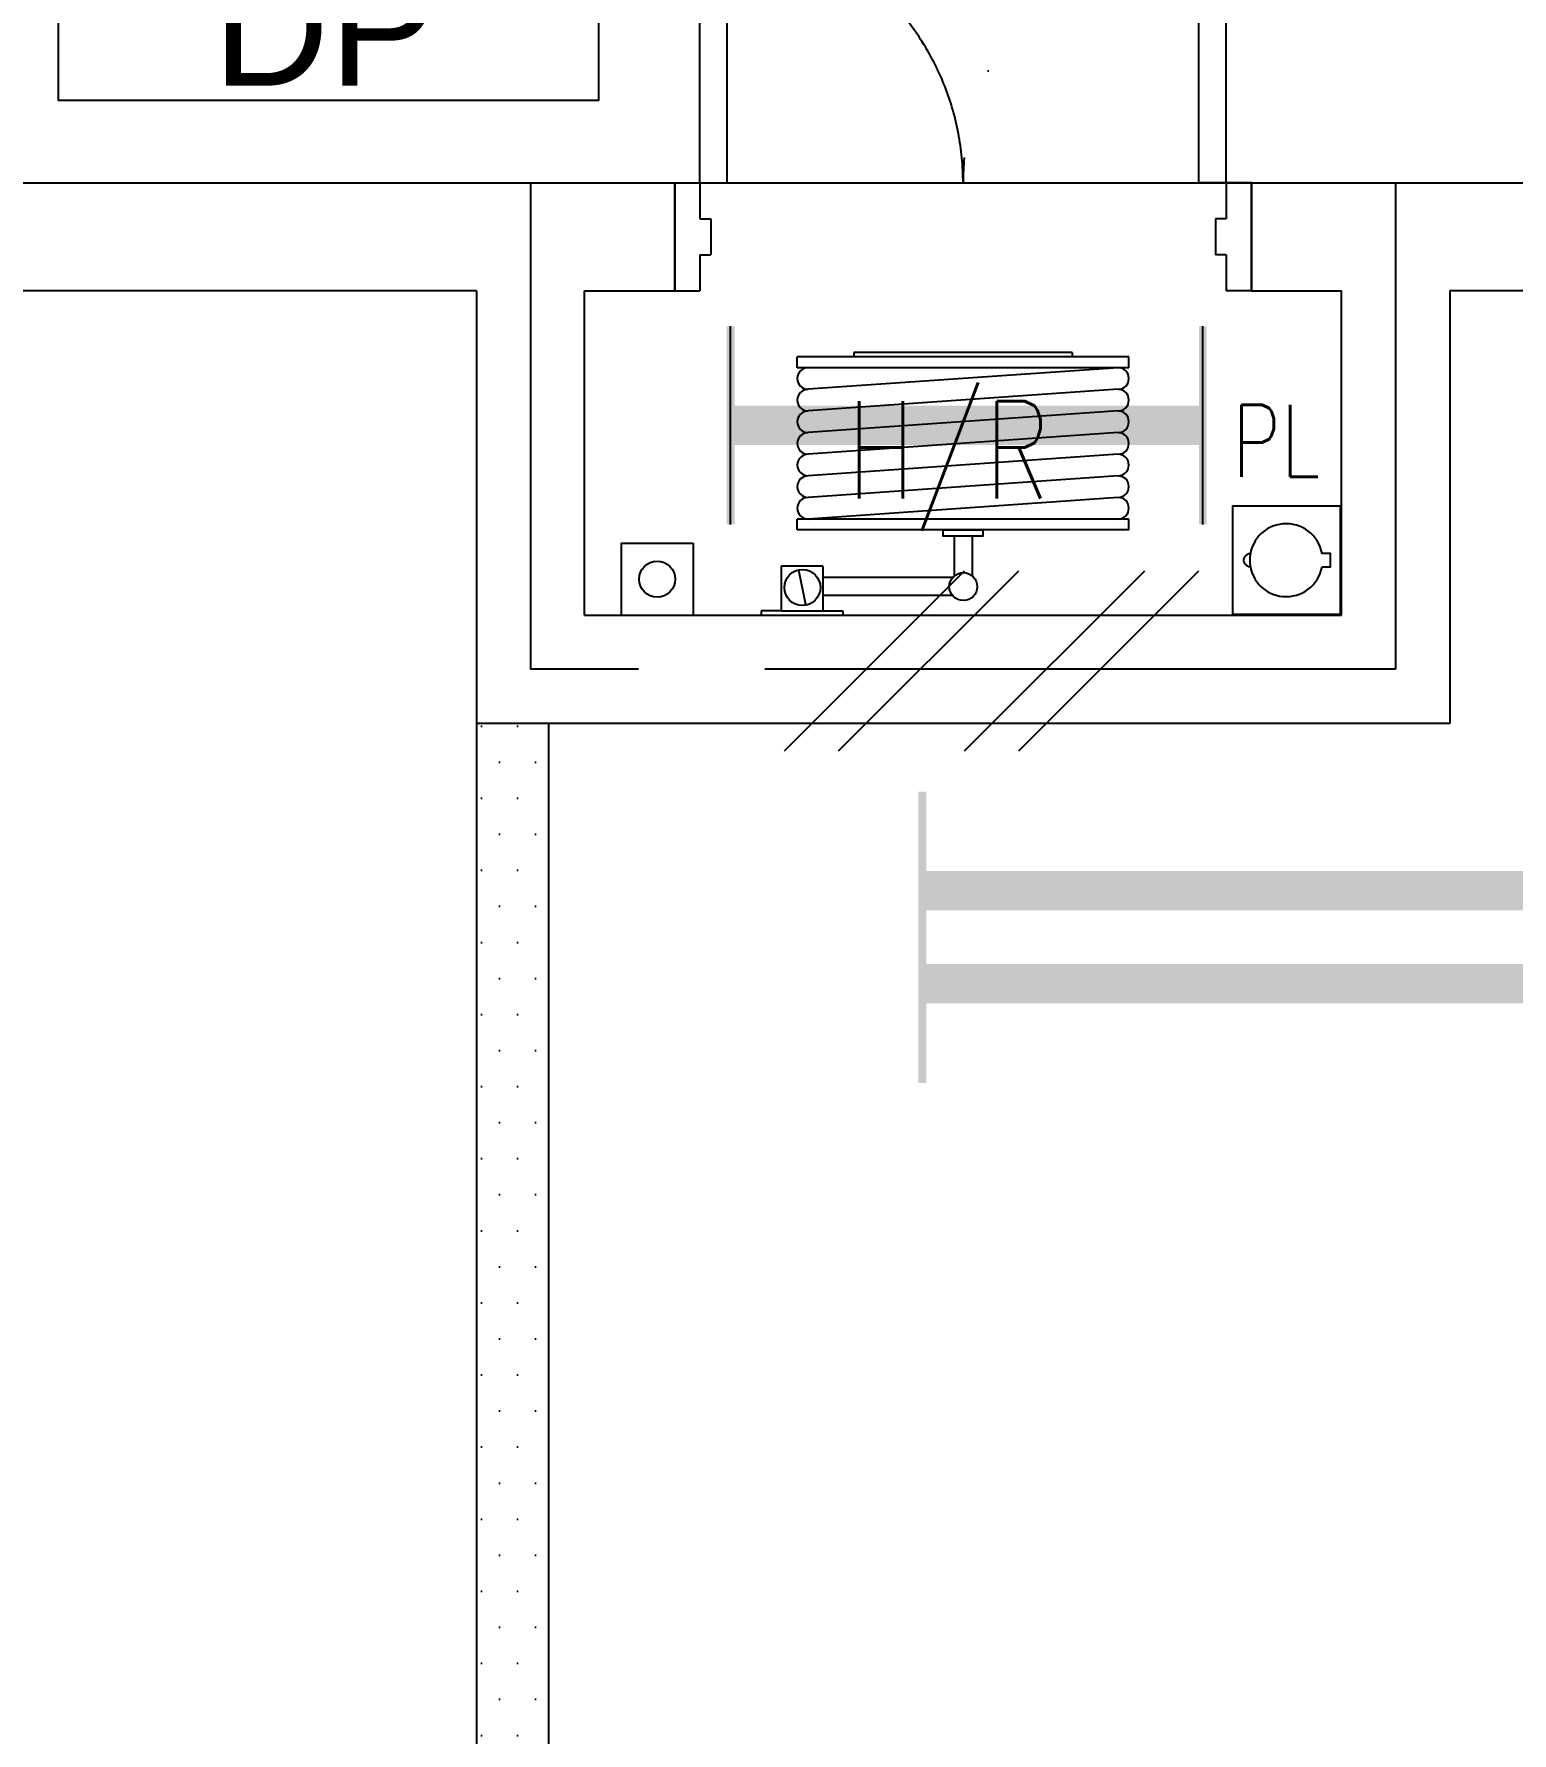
# Model space of a CAD drawing. Header units: inches. Extents: x -106706990 to 300603, y -86718466 to 1728185.
# Drawn here: x 37675 to 39725, y 22404 to 24761 of the extents above; entities that cross this region are included whole.
import ezdxf

# ---------------------------------------------------------------- set-up
doc = ezdxf.new("R2010")
doc.units = ezdxf.units.IN
doc.header["$MEASUREMENT"] = 0
for name, pattern in [('CENTER', [2, 1.25, -0.25, 0.25, -0.25]), ('DASHDOT', [1, 0.5, -0.25, 0, -0.25]), ('HIDDEN', [0.375, 0.25, -0.125])]:
    doc.linetypes.add(name, pattern=pattern)
for name, color, linetype in [('A-ARR', 4, 'Continuous'), ('A-DOOR', 9, 'Continuous'), ('A-DROP', 8, 'Continuous'), ('A-HATCH', 8, 'Continuous'), ('A-PARTITION', 4, 'Continuous'), ('A-SANI', 4, 'Continuous'), ('A-SYM', 8, 'Continuous'), ('A-TXTBOMBA', 7, 'Continuous'), ('A-WALL', 1, 'Continuous'), ('A-WALL SYM', 13, 'Continuous'), ('A-WLH', 7, 'Continuous'), ('COOL WATER PIPING', 4, 'Continuous'), ('FITTING', 1, 'Continuous'), ('Grid', 8, 'CENTER'), ('LAMP', 5, 'Continuous'), ('ROOF', 3, 'Continuous')]:
    doc.layers.add(name, color=color, linetype=linetype)
doc.styles.add('arial', font='arial.ttf')
doc.styles.add('ROMANS', font='romans.shx', dxfattribs={"width": 0.75, "height": 200})

# ---------------------------------------------------------------- blocks, each defined once
blk = doc.blocks.new('A$C52B244CD')
at = {"layer": 'A-WLH', "color": 8}
for p, q in [((0, 0), (250, 250)), ((75, 0), (325, 250)), ((250, 0), (500, 250)), ((325, 0), (575, 250))]:
    blk.add_line(p, q, dxfattribs=at)
blk = doc.blocks.new('A$C34465D6E')
at = {"layer": 'A-SANI', "color": 8}
blk.add_lwpolyline([(0, 0), (150, 0), (150, 150), (0, 150)], close=True, dxfattribs=at)
blk.add_lwpolyline([(25.5, 84.3), (13.7, 84.3), (13.7, 65.7), (25.5, 65.7, 10.787298)], format="xyb", close=True, dxfattribs=at)
blk.add_arc((125.5, 75), 8.84, 264.1775, 95.8225, dxfattribs=at)
blk = doc.blocks.new('A$C77D277CE')
at = {"layer": 'A-TXTBOMBA', "color": 8}
for p, q in [((66.6, 1027.9), (66.6, 1321.1)), ((206.7, 1027.9), (206.7, 1321.1)), ((102.7, 1066), (102.7, 1283)), ((137.3, 1066), (137.3, 1283)), ((172, 1066), (172, 1283)), ((257.7, 817), (54.1, 613.5)), ((292.7, 613.5), (89.1, 817)), ((257.7, 578.4), (54.1, 782)), ((292.7, 782), (89.1, 578.4)), ((280.8, 383.7), (376.6, 220.6)), ((280.8, 383.7), (469.2, 383.7)), ((376.6, 220.6), (469.2, 383.7))]:
    blk.add_line(p, q, dxfattribs=at)
for points in [[(750, 1365.1), (0, 1365.1), (0, 987.3), (750, 987.3)], [(750, 887.3), (0, 887.3), (0, 509.4), (750, 509.4)], [(750, 409.4), (0, 409.4), (0, 31.5), (750, 31.5)]]:
    blk.add_lwpolyline(points, close=True, dxfattribs=at)
blk.add_circle((173.4, 697.7), 118.1, dxfattribs=at)
for centre, radius, start, end in [((84.6, 1274.3), 20, 25.6963, 154.3037), ((120, 1274.3), 19.4, 26.5651, 153.4349), ((154.7, 1274.3), 19.4, 26.5651, 153.4349), ((189.4, 1274.3), 19.4, 26.5651, 153.4349), ((84.6, 1074.6), 20, 205.6963, 334.3037), ((120, 1074.6), 19.4, 206.5651, 333.4349), ((154.7, 1074.6), 19.4, 206.5651, 333.4349), ((189.4, 1074.6), 19.4, 206.5651, 333.4349)]:
    blk.add_arc(centre, radius, start, end, dxfattribs=at)
at = {"layer": 'A-TXTBOMBA', "color": 8, "style": 'arial'}
for s, height, p in [('HR', 230.46, (237.5, 1066)), ('FA', 230.46, (310.5, 588.1)), ('DP', 160, (214.8, 51.5))]:
    blk.add_text(s, height=height, dxfattribs=at).set_placement(p)
blk = doc.blocks.new('YBC 236')
at = {"layer": 'LAMP'}
for points, const_width in [([(-134681.8, 193808.3), (-134681.8, 193533.1)], 10.9), ([(-133371.4, 193808.3), (-133371.4, 193533.1)], 10.9), ([(-134681.8, 193670.7), (-133371.4, 193670.7)], 54.6), ([(-134681.8, 193679.4), (-134681.8, 193404.2)], 10.9), ([(-133371.4, 193679.4), (-133371.4, 193404.2)], 10.9), ([(-134681.8, 193541.8), (-133371.4, 193541.8)], 54.6)]:
    blk.add_lwpolyline(points, dxfattribs=dict(at, const_width=const_width))
blk = doc.blocks.new('*U200')
at = {"layer": 'FITTING', "color": 1, "linetype": 'Continuous'}
blk.add_blockref('YBC 236', (134026.6, -193606.2, -5.5), dxfattribs=at)
blk = doc.blocks.new('*U201')
at = {"layer": 'LAMP', "color": 0, "linetype": 'ByBlock', "lineweight": -2, "transparency": 16777216}
blk.add_blockref('*U200', (0, 2500), dxfattribs=at)
blk = doc.blocks.new('YBC118')
at = {"layer": 'LAMP'}
for p, q in [((-134721, 196713.5), (-134721, 196988.6)), ((-134066, 196713.5), (-134066, 196988.6))]:
    blk.add_line(p, q, dxfattribs=at)
for points, const_width in [([(-134721, 196713.5), (-134721, 196988.6)], 10.9), ([(-134066, 196713.5), (-134066, 196988.6)], 10.9), ([(-134066, 196851.1), (-134721, 196851.1)], 54.6)]:
    blk.add_lwpolyline(points, dxfattribs=dict(at, const_width=const_width))

msp = doc.modelspace()

# ---------------------------------------------------------------- hatches: boundary and pattern name
at = {"layer": 'A-HATCH'}
h = msp.add_hatch(dxfattribs=at)
h.set_pattern_fill('DOTS', color=8, scale=800)
h.set_pattern_definition([(0, (2570.67, -198349.356), (25, 50), [0, -50])])
h.paths.add_polyline_path([(38388.8, 23804.4), (38288.8, 23804.4), (38288.8, 19904.4), (38438.8, 19904.4), (38438.8, 20004.4), (38388.8, 20004.4)])
h.paths.add_polyline_path([(41263.8, 20004.4), (40838.8, 20004.4), (40838.8, 19904.4), (41263.8, 19904.4)])

# ---------------------------------------------------------------- linework, layer by layer
at = {"layer": 'A-DOOR', "color": 8}
for p, q in [((38598.8, 24554.4), (38598.8, 24917.5)), ((38636.8, 24554.4), (38636.8, 24917.5)), ((39290.8, 24554.4), (39290.8, 24917.5)), ((39328.8, 24554.4), (39328.8, 24917.5)), ((38598.8, 24554.4), (38636.8, 24554.4)), ((39328.8, 24554.4), (39290.8, 24554.4))]:
    msp.add_line(p, q, dxfattribs=at)
at = {"layer": 'A-DOOR', "color": 8, "linetype": 'Continuous'}
for p, q in [((38563.8, 24404.4), (38563.8, 24554.4)), ((38563.8, 24554.4), (38563.8, 24404.4)), ((38563.8, 24554.4), (38598.8, 24554.4)), ((38563.8, 24554.4), (38563.8, 24404.4)), ((38563.8, 24404.4), (38563.8, 24554.4)), ((38563.8, 24554.4), (38563.8, 24404.4)), ((38563.8, 24404.4), (38563.8, 24554.4)), ((38563.8, 24554.4), (38563.8, 24404.4)), ((38598.8, 24554.4), (38598.8, 24504.4)), ((39363.8, 24554.4), (39328.8, 24554.4)), ((39328.8, 24554.4), (39328.8, 24504.4)), ((39363.8, 24554.4), (39363.8, 24404.4)), ((39363.8, 24404.4), (39363.8, 24554.4)), ((39363.8, 24554.4), (39363.8, 24404.4)), ((39363.8, 24554.4), (39363.8, 24404.4)), ((39363.8, 24404.4), (39363.8, 24554.4)), ((39363.8, 24554.4), (39363.8, 24404.4)), ((39363.8, 24404.4), (39363.8, 24554.4)), ((39363.8, 24554.4), (39363.8, 24404.4)), ((38598.8, 24504.4), (38613.8, 24504.4)), ((38613.8, 24504.4), (38613.8, 24454.4)), ((39328.8, 24504.4), (39313.8, 24504.4)), ((39313.8, 24504.4), (39313.8, 24454.4)), ((38598.8, 24454.4), (38613.8, 24454.4)), ((38598.8, 24454.4), (38598.8, 24404.4)), ((39328.8, 24454.4), (39313.8, 24454.4)), ((39328.8, 24454.4), (39328.8, 24404.4)), ((38563.8, 24404.4), (38598.8, 24404.4)), ((39363.8, 24404.4), (39328.8, 24404.4))]:
    msp.add_line(p, q, dxfattribs=at)
at = {"layer": 'A-DOOR', "color": 8, "linetype": 'DASHDOT', "ltscale": 500}
for centre, start, end in [((38598.8, 24554.4), 0, 84.0241), ((39328.8, 24554.4), 95.9759, 180)]:
    msp.add_arc(centre, 365, start, end, dxfattribs=at)
at = {"layer": 'A-DROP', "color": 8}
msp.add_line((38563.8, 24554.4), (39363.8, 24554.4), dxfattribs=at)
at = {"layer": 'A-PARTITION', "color": 8}
for p, q in [((38288.8, 23804.4), (38288.8, 19904.4)), ((38388.8, 23804.4), (38388.8, 20004.4))]:
    msp.add_line(p, q, dxfattribs=at)
at = {"layer": 'A-WALL', "color": 8, "linetype": 'Continuous', "ltscale": 900}
for p, q in [((36388.8, 24554.4), (38563.8, 24554.4)), ((38288.8, 24404.4), (36388.8, 24404.4)), ((40288.8, 24404.4), (39638.8, 24404.4)), ((39638.8, 24224.4), (39638.8, 24074.4))]:
    msp.add_line(p, q, dxfattribs=at)
at = {"layer": 'A-WALL', "color": 8}
for p, q in [((38288.8, 24554.4), (38563.8, 24554.4)), ((38563.8, 24404.4), (38563.8, 24554.4)), ((39363.8, 24554.4), (40288.8, 24554.4)), ((39363.8, 24404.4), (39363.8, 24554.4)), ((38288.8, 24404.4), (38288.8, 23804.4)), ((38438.8, 24404.4), (38563.8, 24404.4)), ((38438.8, 23954.4), (38438.8, 24404.4)), ((39363.8, 24404.4), (39488.8, 24404.4)), ((39488.8, 23954.4), (39488.8, 24404.4)), ((39638.8, 24404.4), (39638.8, 23804.4)), ((38438.8, 23954.4), (39488.8, 23954.4)), ((39638.8, 23804.4), (38288.8, 23804.4))]:
    msp.add_line(p, q, dxfattribs=at)
at = {"layer": 'COOL WATER PIPING', "color": 8, "linetype": 'ByBlock', "ltscale": 5}
msp.add_circle((38539.4, 24004.4), 25, dxfattribs=at)
at = {"layer": 'Grid', "color": 8, "ltscale": 700}
for p, q in [((38363.8, 24554.4), (38363.8, 23879.4)), ((39563.8, 24554.4), (39563.8, 23879.4)), ((39563.8, 23879.4), (38363.8, 23879.4))]:
    msp.add_line(p, q, dxfattribs=at)
at = {"layer": 'ROOF', "color": 8}
for p, q in [((39193.8, 24312.8), (38733.8, 24312.8)), ((38733.8, 24297.8), (38733.8, 24312.8)), ((38812.5, 24319), (38812.5, 24312.8)), ((39115.1, 24319), (38812.5, 24319)), ((39115.1, 24319), (39115.1, 24312.8)), ((39193.8, 24297.8), (39193.8, 24312.8)), ((39193.8, 24297.8), (38733.8, 24297.8)), ((39178.8, 24297.8), (38733.8, 24297.8)), ((39178.8, 24297.8), (38748.8, 24267.8)), ((39178.8, 24267.8), (38748.8, 24237.8)), ((39178.8, 24237.8), (38748.8, 24207.8)), ((39178.8, 24207.8), (38748.8, 24177.8)), ((39178.8, 24177.8), (38748.8, 24147.8)), ((39178.8, 24147.8), (38748.8, 24117.8)), ((39178.8, 24117.8), (38748.8, 24087.8)), ((39193.8, 24087.8), (38733.8, 24087.8)), ((38733.8, 24072.8), (38733.8, 24087.8)), ((39193.8, 24072.8), (39193.8, 24087.8)), ((39193.8, 24072.8), (38733.8, 24072.8)), ((38951.3, 24063.9), (38951.3, 24008.6)), ((38976.3, 24063.9), (38976.3, 24008.6)), ((38489.4, 24054.4), (38489.4, 23954.4)), ((38489.4, 24054.4), (38589.4, 24054.4)), ((38589.4, 24054.4), (38589.4, 23954.4)), ((38769.2, 24022.6), (38711.6, 24022.6)), ((38711.6, 24022.6), (38711.6, 23960.4)), ((38745.9, 23968.9, 52821.4), (38735.9, 24017.1, 21957.4)), ((38769.2, 24022.6), (38769.2, 23960.4)), ((38949.3, 24006.6), (38769.2, 24006.6)), ((38949.3, 23981.6), (38769.2, 23981.6)), ((38711.6, 23960.4), (38683.9, 23960.4)), ((38683.9, 23960.4), (38683.9, 23954.4)), ((38683.9, 23954.4), (38796.8, 23954.4)), ((38711.6, 23960.4), (38769.2, 23960.4)), ((38769.2, 23960.4), (38796.8, 23960.4)), ((38796.8, 23960.4), (38796.8, 23954.4))]:
    msp.add_line(p, q, dxfattribs=at)
msp.add_lwpolyline([(38936.3, 24072.8), (38991.3, 24072.8), (38991.3, 24063.9), (38936.3, 24063.9)], close=True, dxfattribs=at)
for centre, radius in [((38740.9, 23993, 37389.4), 25), ((38964.1, 23994.1), 19.4)]:
    msp.add_circle(centre, radius, dxfattribs=at)
for centre, start, end in [((38748.8, 24282.8), 90, 270), ((39178.8, 24282.8), 270, 90), ((38748.8, 24252.8), 90, 270), ((39178.8, 24252.8), 270, 90), ((38748.8, 24222.8), 90, 270), ((39178.8, 24222.8), 270, 90), ((38748.8, 24192.8), 90, 270), ((39178.8, 24192.8), 270, 90), ((38748.8, 24162.8), 90, 270), ((39178.8, 24162.8), 270, 90), ((38748.8, 24132.8), 90, 270), ((39178.8, 24132.8), 270, 90), ((38748.8, 24102.8), 90, 270), ((39178.8, 24102.8), 270, 90)]:
    msp.add_arc(centre, 15, start, end, dxfattribs=at)

# ---------------------------------------------------------------- block references
at = {"layer": 'A-ARR', "color": 8, "rotation": 180}
msp.add_blockref('A$C34465D6E', (39487.3, 24105.8), dxfattribs=at)
at = {"layer": 'A-TXTBOMBA', "color": 8}
msp.add_blockref('A$C77D277CE', (37708.4, 24637.5), dxfattribs=at)
at = {"layer": 'A-WLH', "color": 8}
msp.add_blockref('A$C52B244CD', (38716, 23766.1), dxfattribs=at)
at = {"layer": 'LAMP'}
msp.add_blockref('YBC118', (173362.3, -172633.2), dxfattribs=at)
at = {"layer": 'LAMP', "color": 0}
msp.add_blockref('*U201', (39562.5, 21007.7, 5.5), dxfattribs=at)

# ---------------------------------------------------------------- texts
at = {"layer": 'A-SYM', "color": 8, "linetype": 'HIDDEN', "ltscale": 500, "style": 'ROMANS', "width": 0.75}
msp.add_text('PL', height=100, dxfattribs=at).set_placement((39337, 24146.4))
at = {"layer": 'A-WALL SYM', "color": 8, "style": 'ROMANS', "width": 0.75}
msp.add_text('H/R ', height=135, dxfattribs=at).set_placement((38802.3, 24116.5))

doc.saveas('drawing.dxf')
